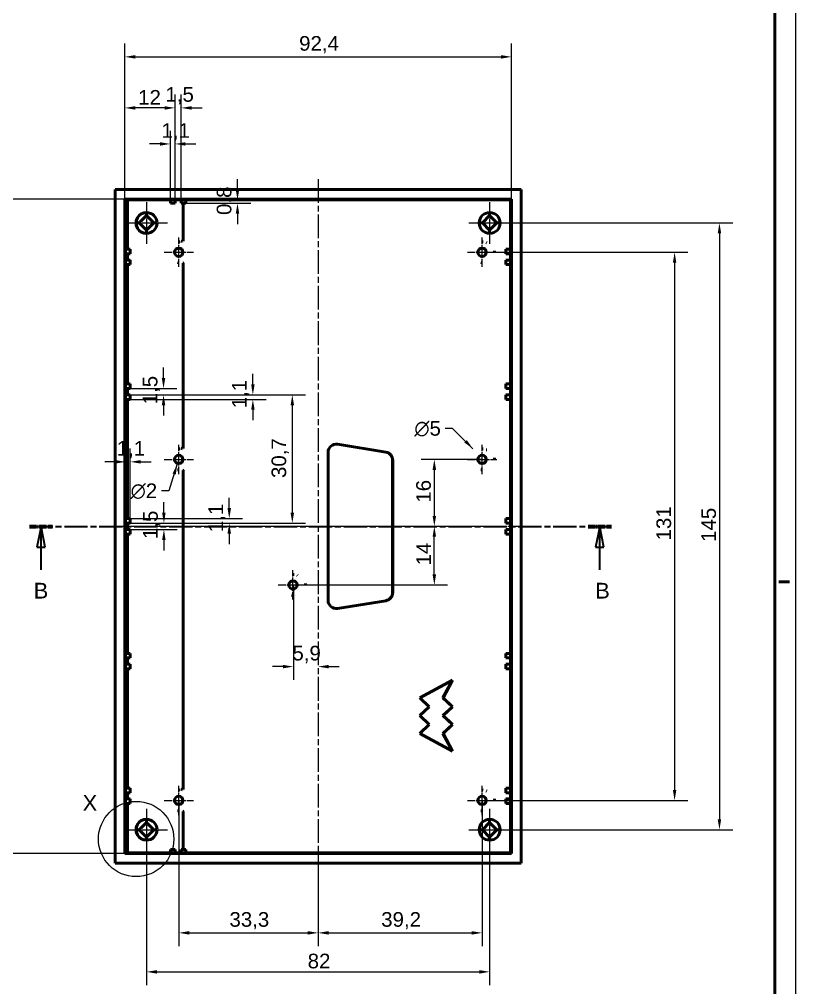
# Model space of a CAD drawing. Extents: x 0 to 841, y 0 to 594.
# Drawn here: x 655.5 to 841, y 200 to 431.4 of the extents above; entities that cross this region are included whole.
import ezdxf

# ---------------------------------------------------------------- set-up
doc = ezdxf.new("R2010")
doc.units = 0
doc.linetypes.add('CHAIN', pattern=[0.3543, 0.2362, -0.0295, 0.0591, -0.0295])
doc.linetypes.add('LONG_DASH_DOTTED', pattern=[0.3001, 0.2362, -0.0295, 0.0049, -0.0295])
doc.layers.get('0').update_dxf_attribs({"lineweight": 25})
for name, color, linetype, lineweight in [('Centro(ISO)', 179, 'CHAIN', 25), ('Geometria schizzo(ISO)', 7, 'Continuous', 50), ('Linea del centro(ISO)', 179, 'CHAIN', 25), ('Linee dettaglio cerchio(ISO)', 179, 'Continuous', 25), ('Linee di vista in sezione(ISO)', 7, 'LONG_DASH_DOTTED', 35), ('Quote(ISO)', 7, 'Continuous', 25), ('Simboli(ISO)', 7, 'Continuous', 25), ('Spigoli visibili(ISO)', 7, 'Continuous', 50)]:
    doc.layers.add(name, color=color, linetype=linetype, lineweight=lineweight)
doc.styles.add('DEFAULT-ISO~0', font='ARIAL.TTF')
doc.styles.add('Stile testo32', font='ARIAL.TTF')
doc.dimstyles.new('DEFAULT-ISO-Metodo 1b', dxfattribs={"dimtxt": 3.5, "dimasz": 2.5, "dimexe": 3.175, "dimexo": 0, "dimgap": 0.762, "dimtad": 1, "dimtoh": 1, "dimrnd": 1e-08, "dimtxsty": 'DEFAULT-ISO~0', "dimcen": 0.09, "dimdle": 10, "dimclrd": 2, "dimclre": 2, "dimclrt": 6, "dimazin": 2, "dimtfac": 0.714286, "dimtofl": 0, "dimtmove": 0, "dimatfit": 3, "dimfxl": 0, "dimtolj": 1, "dimlwd": 25, "dimlwe": 25, "dimarcsym": 0})
doc.dimstyles.new('DEFAULT-ISO-Metodo 1b$7', dxfattribs={"dimtxt": 3.5, "dimasz": 2.5, "dimexe": 3.175, "dimexo": 0, "dimgap": 0.762, "dimtad": 1, "dimtoh": 1, "dimrnd": 1e-08, "dimtxsty": 'DEFAULT-ISO~0', "dimcen": 0.09, "dimdle": 10, "dimclrd": 179, "dimclre": 2, "dimclrt": 6, "dimazin": 2, "dimtfac": 0.714286, "dimtofl": 0, "dimtmove": 0, "dimatfit": 3, "dimfxl": 0, "dimtolj": 1, "dimlwd": 25, "dimlwe": 25, "dimarcsym": 0})

# ---------------------------------------------------------------- blocks, each defined once
blk = doc.blocks.new('Bordi A1')
at = {"layer": 'Geometria schizzo(ISO)', "color": 4, "lineweight": 18}
blk.add_line((841, 594), (841, 0), dxfattribs=at)
at = {"layer": 'Geometria schizzo(ISO)'}
for p, q in [((836, 589), (836, 5)), ((839.5, 297), (837, 297))]:
    blk.add_line(p, q, dxfattribs=at)
blk = doc.blocks.new('SezioneConv2d1')
at = {"layer": 'Linee di vista in sezione(ISO)', "linetype": 'CHAIN', "ltscale": 23.556871}
blk.add_line((657.88, 310.23), (796.96, 310.23), dxfattribs=at)
at = {"layer": 'Linee di vista in sezione(ISO)', "lineweight": 70, "ltscale": 7.275951}
for p, q in [((657.88, 310.23), (663.42, 310.23)), ((791.42, 310.23), (796.96, 310.23))]:
    blk.add_line(p, q, dxfattribs=at)
at = {"layer": 'Linee di vista in sezione(ISO)', "linetype": 'Continuous'}
for p, q in [((660.65, 310.23), (659.65, 305.23)), ((660.65, 305.23), (660.65, 310.23)), ((661.65, 305.23), (660.65, 310.23)), ((794.19, 310.23), (793.19, 305.23)), ((794.19, 305.23), (794.19, 310.23)), ((795.19, 305.23), (794.19, 310.23)), ((659.65, 305.23), (661.65, 305.23)), ((660.65, 299.85), (660.65, 305.23)), ((793.19, 305.23), (795.19, 305.23)), ((794.19, 299.85), (794.19, 305.23))]:
    blk.add_line(p, q, dxfattribs=at)
at = {"layer": 'Linee di vista in sezione(ISO)', "linetype": 'Continuous', "flags": 128}
for points in [[(661.65, 305.23), (660.65, 310.23)], [(795.19, 305.23), (794.19, 310.23)]]:
    blk.add_lwpolyline(points, dxfattribs=at)
at = {"layer": 'Linee di vista in sezione(ISO)'}
for points in [[(661.65, 305.23), (660.65, 310.23), (659.65, 305.23), (661.65, 305.23)], [(795.19, 305.23), (794.19, 310.23), (793.19, 305.23), (795.19, 305.23)]]:
    blk.add_solid(points, dxfattribs=at)
at = {"layer": 'Linee di vista in sezione(ISO)', "char_height": 3.75, "attachment_point": 7, "style": 'Stile testo32'}
for insert in [(658.9, 292.98), (793.1, 292.98)]:
    blk.add_mtext('B', dxfattribs=dict(at, insert=insert))
blk = doc.blocks.new('*D74')
at = {"layer": 'Defpoints', "color": 0, "linetype": 'Continuous'}
for p in [(773.08, 422.43), (680.68, 388.43), (773.08, 388.43)]:
    blk.add_point(p, dxfattribs=at)
at = {"layer": 'Quote(ISO)', "color": 2, "linetype": 'Continuous', "lineweight": 25}
for p, q in [((680.68, 388.43), (680.68, 425.6)), ((773.08, 388.43), (773.08, 425.6)), ((683.18, 422.43), (770.58, 422.43))]:
    blk.add_line(p, q, dxfattribs=at)
at = {"layer": 'Quote(ISO)', "color": 2, "linetype": 'Continuous'}
for points in [[(683.18, 422.84), (683.18, 422.01), (680.68, 422.43)], [(770.58, 422.84), (770.58, 422.01), (773.08, 422.43)]]:
    blk.add_solid(points, dxfattribs=at)
at = {"layer": 'Quote(ISO)', "color": 6, "linetype": 'Continuous', "lineweight": 25, "insert": (722.34, 427.4), "char_height": 3.5, "attachment_point": 1, "style": 'DEFAULT-ISO~0'}
blk.add_mtext('\\A1;92,4', dxfattribs=at)
blk = doc.blocks.new('*D75')
at = {"layer": 'Defpoints', "color": 0, "linetype": 'Continuous'}
for p in [(680.68, 388.43), (644.09, 232.03), (680.68, 232.03)]:
    blk.add_point(p, dxfattribs=at)
at = {"layer": 'Quote(ISO)', "color": 2, "linetype": 'Continuous', "lineweight": 25}
for p, q in [((680.68, 388.43), (640.91, 388.43)), ((644.09, 385.93), (644.09, 234.53)), ((680.68, 232.03), (640.91, 232.03))]:
    blk.add_line(p, q, dxfattribs=at)
at = {"layer": 'Quote(ISO)', "color": 2, "linetype": 'Continuous'}
for points in [[(643.67, 385.93), (644.5, 385.93), (644.09, 388.43)], [(643.67, 234.53), (644.5, 234.53), (644.09, 232.03)]]:
    blk.add_solid(points, dxfattribs=at)
at = {"layer": 'Quote(ISO)', "color": 6, "linetype": 'Continuous', "lineweight": 25, "insert": (639.12, 304.49), "char_height": 3.5, "attachment_point": 1, "rotation": 90, "style": 'DEFAULT-ISO~0'}
blk.add_mtext('\\A1;156,4', dxfattribs=at)
blk = doc.blocks.new('*D76')
at = {"layer": 'Defpoints', "color": 0, "linetype": 'Continuous'}
for p in [(767.87, 382.73), (767.87, 237.73), (822.79, 237.73)]:
    blk.add_point(p, dxfattribs=at)
at = {"layer": 'Quote(ISO)', "color": 2, "linetype": 'Continuous', "lineweight": 25}
for p, q in [((767.87, 382.73), (825.96, 382.73)), ((822.79, 380.23), (822.79, 240.23)), ((767.87, 237.73), (825.96, 237.73))]:
    blk.add_line(p, q, dxfattribs=at)
at = {"layer": 'Quote(ISO)', "color": 2, "linetype": 'Continuous'}
for points in [[(822.37, 380.23), (823.2, 380.23), (822.79, 382.73)], [(822.37, 240.23), (823.2, 240.23), (822.79, 237.73)]]:
    blk.add_solid(points, dxfattribs=at)
at = {"layer": 'Quote(ISO)', "color": 6, "linetype": 'Continuous', "lineweight": 25, "insert": (818.45, 306.51), "char_height": 3.5, "attachment_point": 1, "rotation": 90, "style": 'DEFAULT-ISO~0'}
blk.add_mtext('\\A1;145', dxfattribs=at)
blk = doc.blocks.new('*D77')
at = {"layer": 'Defpoints', "color": 0, "linetype": 'Continuous'}
for p in [(685.87, 237.73), (767.87, 237.73), (767.87, 203.76)]:
    blk.add_point(p, dxfattribs=at)
at = {"layer": 'Quote(ISO)', "color": 2, "linetype": 'Continuous', "lineweight": 25}
for p, q in [((685.87, 237.73), (685.87, 200.59)), ((767.87, 237.73), (767.87, 200.59)), ((688.37, 203.76), (765.37, 203.76))]:
    blk.add_line(p, q, dxfattribs=at)
at = {"layer": 'Quote(ISO)', "color": 2, "linetype": 'Continuous'}
for points in [[(688.37, 204.18), (688.37, 203.34), (685.87, 203.76)], [(765.37, 204.18), (765.37, 203.34), (767.87, 203.76)]]:
    blk.add_solid(points, dxfattribs=at)
at = {"layer": 'Quote(ISO)', "color": 6, "linetype": 'Continuous', "lineweight": 25, "insert": (724.38, 208.1), "char_height": 3.5, "attachment_point": 1, "style": 'DEFAULT-ISO~0'}
blk.add_mtext('\\A1;82', dxfattribs=at)
blk = doc.blocks.new('*D78')
at = {"layer": 'Defpoints', "color": 0, "linetype": 'Continuous'}
for p in [(680.68, 410.23), (680.68, 388.43), (692.68, 388.23)]:
    blk.add_point(p, dxfattribs=at)
at = {"layer": 'Quote(ISO)', "color": 2, "linetype": 'Continuous', "lineweight": 25}
for p, q in [((680.68, 388.43), (680.68, 413.4)), ((692.68, 388.23), (692.68, 413.4)), ((690.18, 410.23), (683.18, 410.23))]:
    blk.add_line(p, q, dxfattribs=at)
at = {"layer": 'Quote(ISO)', "color": 2, "linetype": 'Continuous'}
for points in [[(683.18, 410.64), (683.18, 409.81), (680.68, 410.23)], [(690.18, 410.64), (690.18, 409.81), (692.68, 410.23)]]:
    blk.add_solid(points, dxfattribs=at)
at = {"layer": 'Quote(ISO)', "color": 6, "linetype": 'Continuous', "lineweight": 25, "insert": (683.87, 414.5), "char_height": 3.5, "attachment_point": 1, "style": 'DEFAULT-ISO~0'}
blk.add_mtext('\\A1;12', dxfattribs=at)
blk = doc.blocks.new('*D79')
at = {"layer": 'Defpoints', "color": 0, "linetype": 'Continuous'}
for p in [(692.68, 401.62), (691.57, 388.23), (692.68, 388.23)]:
    blk.add_point(p, dxfattribs=at)
at = {"layer": 'Quote(ISO)', "color": 2, "linetype": 'Continuous', "lineweight": 25}
for p, q in [((691.57, 388.23), (691.57, 404.79)), ((692.68, 388.23), (692.68, 404.79)), ((689.07, 401.62), (686.57, 401.62)), ((695.18, 401.62), (697.68, 401.62))]:
    blk.add_line(p, q, dxfattribs=at)
at = {"layer": 'Quote(ISO)', "color": 2, "linetype": 'Continuous'}
for points in [[(689.07, 402.03), (689.07, 401.2), (691.57, 401.62)], [(695.18, 402.03), (695.18, 401.2), (692.68, 401.62)]]:
    blk.add_solid(points, dxfattribs=at)
at = {"layer": 'Quote(ISO)', "color": 6, "linetype": 'Continuous', "lineweight": 25, "insert": (689.44, 406.58), "char_height": 3.5, "attachment_point": 1, "style": 'DEFAULT-ISO~0'}
blk.add_mtext('\\A1;1,1', dxfattribs=at)
blk = doc.blocks.new('*D80')
at = {"layer": 'Defpoints', "color": 0, "linetype": 'Continuous'}
for p in [(692.68, 410.23), (692.68, 388.23), (694.17, 388.23)]:
    blk.add_point(p, dxfattribs=at)
at = {"layer": 'Quote(ISO)', "color": 2, "linetype": 'Continuous', "lineweight": 25}
for p, q in [((692.68, 388.23), (692.68, 413.4)), ((694.17, 388.23), (694.17, 413.4)), ((690.18, 410.23), (687.68, 410.23)), ((696.67, 410.23), (699.17, 410.23))]:
    blk.add_line(p, q, dxfattribs=at)
at = {"layer": 'Quote(ISO)', "color": 2, "linetype": 'Continuous'}
for points in [[(690.18, 410.64), (690.18, 409.81), (692.68, 410.23)], [(696.67, 410.64), (696.67, 409.81), (694.17, 410.23)]]:
    blk.add_solid(points, dxfattribs=at)
at = {"layer": 'Quote(ISO)', "color": 6, "linetype": 'Continuous', "lineweight": 25, "insert": (690.39, 415.2), "char_height": 3.5, "attachment_point": 1, "style": 'DEFAULT-ISO~0'}
blk.add_mtext('\\A1;1,5', dxfattribs=at)
blk = doc.blocks.new('*D81')
at = {"layer": 'Defpoints', "color": 0, "linetype": 'Continuous'}
for p in [(695.28, 387.43), (707.61, 388.23), (707.61, 388.23)]:
    blk.add_point(p, dxfattribs=at)
at = {"layer": 'Quote(ISO)', "color": 2, "linetype": 'Continuous', "lineweight": 25}
for p, q in [((707.61, 390.73), (707.61, 393.23)), ((695.28, 387.43), (710.78, 387.43)), ((707.61, 384.93), (707.61, 382.43))]:
    blk.add_line(p, q, dxfattribs=at)
at = {"layer": 'Quote(ISO)', "color": 2, "linetype": 'Continuous'}
for points in [[(707.19, 390.73), (708.02, 390.73), (707.61, 388.23)], [(707.19, 384.93), (708.02, 384.93), (707.61, 387.43)]]:
    blk.add_solid(points, dxfattribs=at)
at = {"layer": 'Quote(ISO)', "color": 6, "linetype": 'Continuous', "lineweight": 25, "insert": (702.64, 384.64), "char_height": 3.5, "attachment_point": 1, "rotation": 90, "style": 'DEFAULT-ISO~0'}
blk.add_mtext('\\A1;0,8', dxfattribs=at)
blk = doc.blocks.new('*D82')
at = {"layer": 'Defpoints', "color": 0, "linetype": 'Continuous'}
for p in [(681.97, 341.68), (681.97, 310.98), (720.71, 310.98)]:
    blk.add_point(p, dxfattribs=at)
at = {"layer": 'Quote(ISO)', "color": 2, "linetype": 'Continuous', "lineweight": 25}
for p, q in [((681.97, 341.68), (723.88, 341.68)), ((720.71, 339.18), (720.71, 313.48)), ((681.97, 310.98), (723.88, 310.98))]:
    blk.add_line(p, q, dxfattribs=at)
at = {"layer": 'Quote(ISO)', "color": 2, "linetype": 'Continuous'}
for points in [[(720.29, 339.18), (721.12, 339.18), (720.71, 341.68)], [(720.29, 313.48), (721.12, 313.48), (720.71, 310.98)]]:
    blk.add_solid(points, dxfattribs=at)
at = {"layer": 'Quote(ISO)', "color": 6, "linetype": 'Continuous', "lineweight": 25, "insert": (715.74, 321.78), "char_height": 3.5, "attachment_point": 1, "rotation": 90, "style": 'DEFAULT-ISO~0'}
blk.add_mtext('\\A1;30,7', dxfattribs=at)
blk = doc.blocks.new('*D83')
at = {"layer": 'Defpoints', "color": 0, "linetype": 'Continuous'}
for p in [(681.97, 341.68), (681.97, 340.58), (711.28, 341.68)]:
    blk.add_point(p, dxfattribs=at)
at = {"layer": 'Quote(ISO)', "color": 2, "linetype": 'Continuous', "lineweight": 25}
for p, q in [((711.28, 344.18), (711.28, 346.68)), ((681.97, 341.68), (714.46, 341.68)), ((681.97, 340.58), (714.46, 340.58)), ((711.28, 338.08), (711.28, 335.58))]:
    blk.add_line(p, q, dxfattribs=at)
at = {"layer": 'Quote(ISO)', "color": 2, "linetype": 'Continuous'}
for points in [[(710.87, 344.18), (711.7, 344.18), (711.28, 341.68)], [(710.87, 338.08), (711.7, 338.08), (711.28, 340.58)]]:
    blk.add_solid(points, dxfattribs=at)
at = {"layer": 'Quote(ISO)', "color": 6, "linetype": 'Continuous', "lineweight": 25, "insert": (706.31, 338.44), "char_height": 3.5, "attachment_point": 1, "rotation": 90, "style": 'DEFAULT-ISO~0'}
blk.add_mtext('\\A1;1,1', dxfattribs=at)
blk = doc.blocks.new('*D84')
at = {"layer": 'Defpoints', "color": 0, "linetype": 'Continuous'}
for p in [(681.97, 312.08), (681.97, 310.98), (705.64, 310.98)]:
    blk.add_point(p, dxfattribs=at)
at = {"layer": 'Quote(ISO)', "color": 2, "linetype": 'Continuous', "lineweight": 25}
for p, q in [((705.64, 314.58), (705.64, 317.08)), ((681.97, 312.08), (708.81, 312.08)), ((681.97, 310.98), (708.81, 310.98)), ((705.64, 308.48), (705.64, 305.98))]:
    blk.add_line(p, q, dxfattribs=at)
at = {"layer": 'Quote(ISO)', "color": 2, "linetype": 'Continuous'}
for points in [[(705.22, 314.58), (706.06, 314.58), (705.64, 312.08)], [(705.22, 308.48), (706.06, 308.48), (705.64, 310.98)]]:
    blk.add_solid(points, dxfattribs=at)
at = {"layer": 'Quote(ISO)', "color": 6, "linetype": 'Continuous', "lineweight": 25, "insert": (700.67, 308.84), "char_height": 3.5, "attachment_point": 1, "rotation": 90, "style": 'DEFAULT-ISO~0'}
blk.add_mtext('\\A1;1,1', dxfattribs=at)
blk = doc.blocks.new('*D85')
at = {"layer": 'Defpoints', "color": 0, "linetype": 'Continuous'}
for p in [(681.97, 343.18), (681.97, 341.68), (689.93, 341.68)]:
    blk.add_point(p, dxfattribs=at)
at = {"layer": 'Quote(ISO)', "color": 2, "linetype": 'Continuous', "lineweight": 25}
for p, q in [((689.93, 345.68), (689.93, 348.18)), ((681.97, 343.18), (693.11, 343.18)), ((681.97, 341.68), (693.11, 341.68)), ((689.93, 339.18), (689.93, 336.68))]:
    blk.add_line(p, q, dxfattribs=at)
at = {"layer": 'Quote(ISO)', "color": 2, "linetype": 'Continuous'}
for points in [[(689.52, 345.68), (690.35, 345.68), (689.93, 343.18)], [(689.52, 339.18), (690.35, 339.18), (689.93, 341.68)]]:
    blk.add_solid(points, dxfattribs=at)
at = {"layer": 'Quote(ISO)', "color": 6, "linetype": 'Continuous', "lineweight": 25, "insert": (684.97, 339.39), "char_height": 3.5, "attachment_point": 1, "rotation": 90, "style": 'DEFAULT-ISO~0'}
blk.add_mtext('\\A1;1,5', dxfattribs=at)
blk = doc.blocks.new('*D86')
at = {"layer": 'Defpoints', "color": 0, "linetype": 'Continuous'}
for p in [(681.97, 310.98), (690.02, 310.98), (681.97, 309.48)]:
    blk.add_point(p, dxfattribs=at)
at = {"layer": 'Quote(ISO)', "color": 2, "linetype": 'Continuous', "lineweight": 25}
for p, q in [((690.02, 313.48), (690.02, 315.98)), ((681.97, 310.98), (693.19, 310.98)), ((681.97, 309.48), (693.19, 309.48)), ((690.02, 306.98), (690.02, 304.48))]:
    blk.add_line(p, q, dxfattribs=at)
at = {"layer": 'Quote(ISO)', "color": 2, "linetype": 'Continuous'}
for points in [[(689.6, 313.48), (690.43, 313.48), (690.02, 310.98)], [(689.6, 306.98), (690.43, 306.98), (690.02, 309.48)]]:
    blk.add_solid(points, dxfattribs=at)
at = {"layer": 'Quote(ISO)', "color": 6, "linetype": 'Continuous', "lineweight": 25, "insert": (685.05, 307.19), "char_height": 3.5, "attachment_point": 1, "rotation": 90, "style": 'DEFAULT-ISO~0'}
blk.add_mtext('\\A1;1,5', dxfattribs=at)
blk = doc.blocks.new('Dettaglio2d0')
at = {"layer": 'Linee dettaglio cerchio(ISO)'}
blk.add_circle((683.38, 235.51), 9, dxfattribs=at)
at = {"layer": 'Linee dettaglio cerchio(ISO)', "insert": (670.59, 242.26), "char_height": 3.75, "attachment_point": 7, "style": 'Stile testo32'}
blk.add_mtext('X', dxfattribs=at)
blk = doc.blocks.new('*D90')
at = {"layer": 'Defpoints', "color": 0, "linetype": 'Continuous'}
for p in [(680.88, 325.65), (681.97, 325.65), (681.97, 312.08)]:
    blk.add_point(p, dxfattribs=at)
at = {"layer": 'Quote(ISO)', "color": 2, "linetype": 'Continuous', "lineweight": 25}
for p, q in [((681.97, 312.08), (681.97, 328.82)), ((678.38, 325.65), (675.88, 325.65)), ((684.47, 325.65), (686.97, 325.65))]:
    blk.add_line(p, q, dxfattribs=at)
at = {"layer": 'Quote(ISO)', "color": 2, "linetype": 'Continuous'}
for points in [[(678.38, 326.06), (678.38, 325.23), (680.88, 325.65)], [(684.47, 326.06), (684.47, 325.23), (681.97, 325.65)]]:
    blk.add_solid(points, dxfattribs=at)
at = {"layer": 'Quote(ISO)', "color": 6, "linetype": 'Continuous', "lineweight": 25, "insert": (678.74, 330.62), "char_height": 3.5, "attachment_point": 1, "style": 'DEFAULT-ISO~0'}
blk.add_mtext('\\A1;1,1', dxfattribs=at)
blk = doc.blocks.new('*D91')
at = {"layer": 'Defpoints', "color": 0, "linetype": 'Continuous'}
for p in [(766.07, 375.73), (766.07, 244.73), (812.07, 244.73)]:
    blk.add_point(p, dxfattribs=at)
at = {"layer": 'Quote(ISO)', "color": 2, "linetype": 'Continuous', "lineweight": 25}
for p, q in [((766.07, 375.73), (815.25, 375.73)), ((812.07, 373.23), (812.07, 247.23)), ((766.07, 244.73), (815.25, 244.73))]:
    blk.add_line(p, q, dxfattribs=at)
at = {"layer": 'Quote(ISO)', "color": 2, "linetype": 'Continuous'}
for points in [[(811.66, 373.23), (812.49, 373.23), (812.07, 375.73)], [(811.66, 247.23), (812.49, 247.23), (812.07, 244.73)]]:
    blk.add_solid(points, dxfattribs=at)
at = {"layer": 'Quote(ISO)', "color": 6, "linetype": 'Continuous', "lineweight": 25, "insert": (807.73, 306.86), "char_height": 3.5, "attachment_point": 1, "rotation": 90, "style": 'DEFAULT-ISO~0'}
blk.add_mtext('\\A1;131', dxfattribs=at)
blk = doc.blocks.new('*D92')
at = {"layer": 'Defpoints', "color": 0, "linetype": 'Continuous'}
for p in [(766.07, 326.23), (754.65, 310.23), (754.65, 310.23)]:
    blk.add_point(p, dxfattribs=at)
at = {"layer": 'Quote(ISO)', "color": 2, "linetype": 'Continuous', "lineweight": 25}
for p, q in [((766.07, 326.23), (751.48, 326.23)), ((754.65, 323.73), (754.65, 312.73))]:
    blk.add_line(p, q, dxfattribs=at)
at = {"layer": 'Quote(ISO)', "color": 2, "linetype": 'Continuous'}
for points in [[(754.23, 323.73), (755.07, 323.73), (754.65, 326.23)], [(754.23, 312.73), (755.07, 312.73), (754.65, 310.23)]]:
    blk.add_solid(points, dxfattribs=at)
at = {"layer": 'Quote(ISO)', "color": 6, "linetype": 'Continuous', "lineweight": 25, "insert": (750.31, 315.89), "char_height": 3.5, "attachment_point": 1, "rotation": 90, "style": 'DEFAULT-ISO~0'}
blk.add_mtext('\\A1;16', dxfattribs=at)
blk = doc.blocks.new('*D93')
at = {"layer": 'Defpoints', "color": 0, "linetype": 'Continuous'}
for p in [(754.65, 310.23), (754.65, 310.23), (720.87, 296.23)]:
    blk.add_point(p, dxfattribs=at)
at = {"layer": 'Quote(ISO)', "color": 2, "linetype": 'Continuous', "lineweight": 25}
for p, q in [((754.65, 298.73), (754.65, 307.73)), ((720.87, 296.23), (757.83, 296.23))]:
    blk.add_line(p, q, dxfattribs=at)
at = {"layer": 'Quote(ISO)', "color": 2, "linetype": 'Continuous'}
for points in [[(754.23, 307.73), (755.07, 307.73), (754.65, 310.23)], [(754.23, 298.73), (755.07, 298.73), (754.65, 296.23)]]:
    blk.add_solid(points, dxfattribs=at)
at = {"layer": 'Quote(ISO)', "color": 6, "linetype": 'Continuous', "lineweight": 25, "insert": (750.37, 300.89), "char_height": 3.5, "attachment_point": 1, "rotation": 90, "style": 'DEFAULT-ISO~0'}
blk.add_mtext('\\A1;14', dxfattribs=at)
blk = doc.blocks.new('*D111')
at = {"layer": 'Defpoints', "color": 0, "linetype": 'Continuous'}
for p in [(720.96, 296.23), (726.88, 276.71), (726.88, 227.23)]:
    blk.add_point(p, dxfattribs=at)
at = {"layer": 'Quote(ISO)', "color": 2, "linetype": 'Continuous', "lineweight": 25}
for p, q in [((720.96, 296.23), (720.96, 273.53)), ((718.46, 276.71), (715.96, 276.71)), ((729.38, 276.71), (731.88, 276.71))]:
    blk.add_line(p, q, dxfattribs=at)
at = {"layer": 'Quote(ISO)', "color": 2, "linetype": 'Continuous'}
for points in [[(718.46, 277.12), (718.46, 276.29), (720.96, 276.71)], [(729.38, 277.12), (729.38, 276.29), (726.88, 276.71)]]:
    blk.add_solid(points, dxfattribs=at)
at = {"layer": 'Quote(ISO)', "color": 6, "linetype": 'Continuous', "lineweight": 25, "insert": (720.73, 281.68), "char_height": 3.5, "attachment_point": 1, "style": 'DEFAULT-ISO~0'}
blk.add_mtext('\\A1;5,9', dxfattribs=at)
blk = doc.blocks.new('*D112')
at = {"layer": 'Defpoints', "color": 0, "linetype": 'Continuous'}
for p in [(693.58, 244.73), (726.88, 227.23), (726.88, 213.08)]:
    blk.add_point(p, dxfattribs=at)
at = {"layer": 'Quote(ISO)', "color": 2, "linetype": 'Continuous', "lineweight": 25}
for p, q in [((693.58, 244.73), (693.58, 209.9)), ((726.88, 227.23), (726.88, 209.9)), ((696.08, 213.08), (724.38, 213.08))]:
    blk.add_line(p, q, dxfattribs=at)
at = {"layer": 'Quote(ISO)', "color": 2, "linetype": 'Continuous'}
for points in [[(696.08, 213.49), (696.08, 212.66), (693.58, 213.08)], [(724.38, 213.49), (724.38, 212.66), (726.88, 213.08)]]:
    blk.add_solid(points, dxfattribs=at)
at = {"layer": 'Quote(ISO)', "color": 6, "linetype": 'Continuous', "lineweight": 25, "insert": (705.68, 218.04), "char_height": 3.5, "attachment_point": 1, "style": 'DEFAULT-ISO~0'}
blk.add_mtext('\\A1;33,3', dxfattribs=at)
blk = doc.blocks.new('*D113')
at = {"layer": 'Defpoints', "color": 0, "linetype": 'Continuous'}
for p in [(766.07, 244.73), (726.88, 227.23), (766.07, 213.08)]:
    blk.add_point(p, dxfattribs=at)
at = {"layer": 'Quote(ISO)', "color": 2, "linetype": 'Continuous', "lineweight": 25}
for p, q in [((766.07, 244.73), (766.07, 209.9)), ((726.88, 227.23), (726.88, 209.9)), ((729.38, 213.08), (763.57, 213.08))]:
    blk.add_line(p, q, dxfattribs=at)
at = {"layer": 'Quote(ISO)', "color": 2, "linetype": 'Continuous'}
for points in [[(729.38, 213.49), (729.38, 212.66), (726.88, 213.08)], [(763.57, 213.49), (763.57, 212.66), (766.07, 213.08)]]:
    blk.add_solid(points, dxfattribs=at)
at = {"layer": 'Quote(ISO)', "color": 6, "linetype": 'Continuous', "lineweight": 25, "insert": (741.95, 218.04), "char_height": 3.5, "attachment_point": 1, "style": 'DEFAULT-ISO~0'}
blk.add_mtext('\\A1;39,2', dxfattribs=at)

msp = doc.modelspace()

# ---------------------------------------------------------------- linework, layer by layer
at = {"layer": 'Centro(ISO)', "linetype": 'CHAIN', "ltscale": 11.111974}
for p, q in [((685.875, 387.728), (685.875, 377.728)), ((767.875, 387.728), (767.875, 377.728)), ((680.875, 382.728), (690.875, 382.728)), ((762.875, 382.728), (772.875, 382.728)), ((685.875, 242.728), (685.875, 232.728)), ((767.875, 242.728), (767.875, 232.728)), ((680.875, 237.728), (690.875, 237.728)), ((762.875, 237.728), (772.875, 237.728))]:
    msp.add_line(p, q, dxfattribs=at)
at = {"layer": 'Centro(ISO)', "linetype": 'CHAIN', "ltscale": 7.778352}
for p, q in [((693.582, 372.228), (693.582, 379.228)), ((766.073, 372.228), (766.073, 379.228)), ((693.582, 322.728), (693.582, 329.728)), ((766.073, 322.728), (766.073, 329.728)), ((720.872, 292.728), (720.872, 299.728)), ((693.582, 241.228), (693.582, 248.228)), ((766.073, 241.228), (766.073, 248.228))]:
    msp.add_line(p, q, dxfattribs=at)
at = {"layer": 'Centro(ISO)', "linetype": 'CHAIN', "ltscale": 7.832874}
for p, q in [((690.057, 375.728), (697.107, 375.728)), ((762.549, 375.728), (769.598, 375.728)), ((690.057, 326.228), (697.107, 326.228)), ((762.549, 326.228), (769.598, 326.228)), ((717.348, 296.228), (724.397, 296.228)), ((690.057, 244.728), (697.107, 244.728)), ((762.549, 244.728), (769.598, 244.728))]:
    msp.add_line(p, q, dxfattribs=at)
at = {"layer": 'Linea del centro(ISO)', "linetype": 'CHAIN', "ltscale": 23.990969}
for p, q in [((726.875, 393.228), (726.875, 227.228)), ((777.875, 310.228), (675.875, 310.228))]:
    msp.add_line(p, q, dxfattribs=at)
at = {"layer": 'Spigoli visibili(ISO)'}
for p, q in [((775.375, 390.728), (678.375, 390.728)), ((678.375, 390.728), (678.375, 229.728)), ((775.375, 390.728), (775.375, 229.728)), ((680.675, 232.028), (680.675, 388.428)), ((680.675, 388.428), (773.075, 388.428)), ((680.737, 232.028), (680.737, 388.428)), ((680.875, 388.228), (692.125, 388.228)), ((680.875, 388.228), (680.875, 375.928)), ((681.348, 388.228), (681.348, 376.478)), ((691.572, 387.428), (691.572, 388.228)), ((691.575, 387.428), (691.572, 387.428)), ((692.675, 387.428), (691.575, 387.428)), ((692.125, 388.228), (694.725, 388.228)), ((692.675, 388.228), (692.675, 387.428)), ((694.172, 387.428), (694.172, 388.228)), ((694.175, 387.428), (694.172, 387.428)), ((695.275, 387.428), (694.175, 387.428)), ((694.612, 378.364), (694.612, 387.428)), ((694.725, 388.228), (772.875, 388.228)), ((695.275, 388.228), (695.275, 387.428)), ((772.873, 376.478), (772.873, 388.228)), ((772.875, 388.228), (772.875, 375.928)), ((773.075, 388.428), (773.075, 232.028)), ((773.075, 388.428), (773.075, 232.028)), ((684.125, 382.728), (685.875, 384.478)), ((685.875, 385.228), (685.872, 385.228)), ((687.622, 382.728), (685.874, 384.477)), ((766.125, 382.728), (767.875, 384.478)), ((767.875, 385.228), (767.873, 385.228)), ((769.623, 382.728), (767.874, 384.477)), ((683.418, 382.728), (684.125, 382.728)), ((685.875, 380.978), (684.125, 382.728)), ((685.874, 380.98), (687.622, 382.728)), ((687.625, 382.728), (687.622, 382.728)), ((687.625, 382.728), (688.332, 382.728)), ((765.418, 382.728), (766.125, 382.728)), ((767.875, 380.978), (766.125, 382.728)), ((767.874, 380.979), (769.623, 382.728)), ((769.625, 382.728), (769.623, 382.728)), ((769.625, 382.728), (770.332, 382.728)), ((685.875, 380.228), (685.872, 380.228)), ((767.875, 380.228), (767.873, 380.228)), ((693.582, 378.228), (693.582, 378.228)), ((766.073, 378.228), (766.073, 378.228)), ((680.875, 375.928), (680.875, 373.328)), ((681.975, 376.478), (680.882, 376.478)), ((680.882, 375.378), (681.975, 375.378)), ((681.348, 375.378), (681.348, 373.878)), ((771.773, 375.378), (771.773, 376.478)), ((771.775, 376.478), (771.773, 376.478)), ((771.775, 375.378), (771.773, 375.378)), ((772.875, 376.478), (771.775, 376.478)), ((771.775, 375.378), (772.875, 375.378)), ((772.873, 373.878), (772.873, 375.378)), ((772.875, 375.928), (772.875, 373.328)), ((680.875, 373.328), (680.875, 343.728)), ((681.975, 373.878), (680.882, 373.878)), ((680.882, 372.778), (681.975, 372.778)), ((681.348, 372.778), (681.348, 344.278)), ((693.582, 373.228), (693.582, 373.228)), ((694.612, 328.864), (694.612, 373.093)), ((766.073, 373.228), (766.073, 373.228)), ((771.773, 372.778), (771.773, 373.878)), ((771.775, 373.878), (771.773, 373.878)), ((771.775, 372.778), (771.773, 372.778)), ((772.875, 373.878), (771.775, 373.878)), ((771.775, 372.778), (772.875, 372.778)), ((772.873, 344.278), (772.873, 372.778)), ((772.875, 373.328), (772.875, 343.728)), ((680.875, 343.728), (680.875, 341.128)), ((681.975, 344.278), (680.882, 344.278)), ((680.882, 343.178), (681.975, 343.178)), ((681.348, 343.178), (681.348, 341.678)), ((771.773, 343.178), (771.773, 344.278)), ((771.775, 344.278), (771.773, 344.278)), ((771.775, 343.178), (771.773, 343.178)), ((772.875, 344.278), (771.775, 344.278)), ((771.775, 343.178), (772.875, 343.178)), ((772.873, 341.678), (772.873, 343.178)), ((772.875, 343.728), (772.875, 341.128)), ((680.875, 341.128), (680.875, 311.528)), ((681.975, 341.678), (680.882, 341.678)), ((680.882, 340.578), (681.975, 340.578)), ((681.348, 340.578), (681.348, 312.078)), ((771.773, 340.578), (771.773, 341.678)), ((771.775, 341.678), (771.773, 341.678)), ((771.775, 340.578), (771.773, 340.578)), ((772.875, 341.678), (771.775, 341.678)), ((771.775, 340.578), (772.875, 340.578)), ((772.873, 312.078), (772.873, 340.578)), ((772.875, 341.128), (772.875, 311.528)), ((693.582, 328.728), (693.582, 328.728)), ((731.242, 329.887), (731.199, 329.887)), ((731.504, 329.862), (743.021, 327.995)), ((731.547, 329.862), (743.065, 327.995)), ((766.073, 328.728), (766.073, 328.728)), ((729.247, 292.57), (729.247, 327.887)), ((744.669, 326.02), (744.669, 294.437)), ((744.712, 326.02), (744.712, 294.437)), ((693.582, 323.728), (693.582, 323.728)), ((694.612, 247.364), (694.612, 323.593)), ((766.073, 323.728), (766.073, 323.728)), ((680.875, 311.528), (680.875, 308.928)), ((681.975, 312.078), (680.882, 312.078)), ((680.882, 310.978), (681.975, 310.978)), ((681.348, 310.978), (681.348, 309.478)), ((771.773, 310.978), (771.773, 312.078)), ((771.775, 312.078), (771.773, 312.078)), ((771.775, 310.978), (771.773, 310.978)), ((772.875, 312.078), (771.775, 312.078)), ((771.775, 310.978), (772.875, 310.978)), ((772.873, 309.478), (772.873, 310.978)), ((772.875, 311.528), (772.875, 308.928)), ((680.875, 308.928), (680.875, 279.328)), ((681.975, 309.478), (680.882, 309.478)), ((680.882, 308.378), (681.975, 308.378)), ((681.348, 308.378), (681.348, 279.878)), ((771.773, 308.378), (771.773, 309.478)), ((771.775, 309.478), (771.773, 309.478)), ((771.775, 308.378), (771.773, 308.378)), ((772.875, 309.478), (771.775, 309.478)), ((771.775, 308.378), (772.875, 308.378)), ((772.873, 279.878), (772.873, 308.378)), ((772.875, 308.928), (772.875, 279.328)), ((720.872, 298.728), (720.872, 298.728)), ((720.872, 293.728), (720.872, 293.728)), ((743.021, 292.461), (731.504, 290.594)), ((743.065, 292.461), (731.547, 290.594)), ((731.242, 290.57), (731.199, 290.57)), ((680.875, 279.328), (680.875, 276.728)), ((681.975, 279.878), (680.882, 279.878)), ((680.882, 278.778), (681.975, 278.778)), ((681.348, 278.778), (681.348, 277.278)), ((771.773, 278.778), (771.773, 279.878)), ((771.775, 279.878), (771.773, 279.878)), ((771.775, 278.778), (771.773, 278.778)), ((772.875, 279.878), (771.775, 279.878)), ((771.775, 278.778), (772.875, 278.778)), ((772.873, 277.278), (772.873, 278.778)), ((772.875, 279.328), (772.875, 276.728)), ((680.875, 276.728), (680.875, 247.128)), ((681.975, 277.278), (680.882, 277.278)), ((680.882, 276.178), (681.975, 276.178)), ((681.348, 276.178), (681.348, 247.678)), ((771.773, 276.178), (771.773, 277.278)), ((771.775, 277.278), (771.773, 277.278)), ((771.775, 276.178), (771.773, 276.178)), ((772.875, 277.278), (771.775, 277.278)), ((771.775, 276.178), (772.875, 276.178)), ((772.873, 247.678), (772.873, 276.178)), ((772.875, 276.728), (772.875, 247.128)), ((751.155, 269.236), (758.963, 273.486)), ((758.963, 273.486), (756.7, 269.236)), ((759.007, 273.486), (756.743, 269.236)), ((759.007, 273.486), (758.963, 273.486)), ((753.418, 267.111), (751.155, 269.236)), ((756.743, 269.236), (756.7, 269.236)), ((756.7, 269.236), (758.963, 267.111)), ((756.743, 269.236), (759.007, 267.111)), ((751.155, 264.986), (753.418, 267.111)), ((758.963, 267.111), (756.7, 264.986)), ((759.007, 267.111), (756.743, 264.986)), ((759.007, 267.111), (758.963, 267.111)), ((753.418, 262.861), (751.155, 264.986)), ((756.743, 264.986), (756.7, 264.986)), ((756.7, 264.986), (758.963, 262.861)), ((756.743, 264.986), (759.007, 262.861)), ((751.155, 260.736), (753.418, 262.861)), ((758.963, 262.861), (756.7, 260.736)), ((759.007, 262.861), (756.743, 260.736)), ((759.007, 262.861), (758.963, 262.861)), ((758.963, 256.486), (751.155, 260.736)), ((756.743, 260.736), (756.7, 260.736)), ((756.7, 260.736), (758.963, 256.486)), ((756.743, 260.736), (759.007, 256.486)), ((759.007, 256.486), (758.963, 256.486)), ((681.975, 247.678), (680.882, 247.678)), ((771.773, 246.578), (771.773, 247.678)), ((771.775, 247.678), (771.773, 247.678)), ((772.875, 247.678), (771.775, 247.678)), ((680.875, 247.128), (680.875, 244.528)), ((680.882, 246.578), (681.975, 246.578)), ((681.348, 246.578), (681.348, 245.078)), ((693.582, 247.228), (693.582, 247.228)), ((766.073, 247.228), (766.073, 247.228)), ((771.775, 246.578), (771.773, 246.578)), ((771.775, 246.578), (772.875, 246.578)), ((772.873, 245.078), (772.873, 246.578)), ((772.875, 247.128), (772.875, 244.528)), ((680.875, 244.528), (680.875, 232.228)), ((681.975, 245.078), (680.882, 245.078)), ((680.882, 243.978), (681.975, 243.978)), ((681.348, 243.978), (681.348, 232.228)), ((771.773, 243.978), (771.773, 245.078)), ((771.775, 245.078), (771.773, 245.078)), ((771.775, 243.978), (771.773, 243.978)), ((772.875, 245.078), (771.775, 245.078)), ((771.775, 243.978), (772.875, 243.978)), ((772.873, 232.228), (772.873, 243.978)), ((772.875, 244.528), (772.875, 232.228)), ((693.582, 242.228), (693.582, 242.228)), ((694.612, 233.028), (694.612, 242.093)), ((766.073, 242.228), (766.073, 242.228)), ((684.125, 237.728), (685.875, 239.478)), ((685.875, 240.228), (685.872, 240.228)), ((687.622, 237.728), (685.874, 239.477)), ((766.125, 237.728), (767.875, 239.478)), ((767.875, 240.228), (767.873, 240.228)), ((769.623, 237.728), (767.874, 239.477)), ((684.125, 237.728), (683.418, 237.728)), ((685.875, 235.978), (684.125, 237.728)), ((685.874, 235.98), (687.622, 237.728)), ((687.625, 237.728), (687.622, 237.728)), ((687.625, 237.728), (688.332, 237.728)), ((765.418, 237.728), (766.125, 237.728)), ((767.875, 235.978), (766.125, 237.728)), ((767.874, 235.979), (769.623, 237.728)), ((769.625, 237.728), (769.623, 237.728)), ((769.625, 237.728), (770.332, 237.728)), ((685.875, 235.228), (685.872, 235.228)), ((767.875, 235.228), (767.873, 235.228)), ((773.075, 232.028), (680.675, 232.028)), ((692.125, 232.228), (680.875, 232.228)), ((691.572, 232.228), (691.572, 233.028)), ((691.575, 233.028), (691.572, 233.028)), ((691.575, 233.028), (692.675, 233.028)), ((694.725, 232.228), (692.125, 232.228)), ((692.675, 232.228), (692.675, 233.028)), ((694.172, 232.228), (694.172, 233.028)), ((694.175, 233.028), (694.172, 233.028)), ((694.175, 233.028), (695.275, 233.028)), ((772.875, 232.228), (694.725, 232.228)), ((695.275, 232.228), (695.275, 233.028)), ((678.375, 229.728), (775.375, 229.728))]:
    msp.add_line(p, q, dxfattribs=at)
at = {"layer": 'Spigoli visibili(ISO)', "flags": 128}
for points in [[(693.582, 378.228), (693.825, 378.216)], [(694.472, 378.283), (694.1, 378.42)], [(694.472, 378.283), (694.478, 378.287)], [(694.598, 378.012), (694.593, 378.024)], [(766.073, 378.228), (766.101, 378.228)], [(766.073, 378.228), (766.316, 378.216)], [(767.061, 378.025), (767.17, 377.975)], [(768.573, 375.728), (768.572, 375.645)], [(769.061, 375.728), (769.037, 376.098)], [(693.582, 373.228), (693.295, 373.245)], [(694.472, 373.173), (694.477, 373.184)], [(694.612, 373.093), (694.606, 373.096)], [(694.612, 373.093), (694.874, 373.202)], [(766.073, 373.228), (765.75, 373.249)], [(766.677, 373.302), (766.652, 373.296)], [(693.582, 328.728), (693.825, 328.716)], [(694.472, 328.783), (694.1, 328.92)], [(694.472, 328.783), (694.478, 328.787)], [(766.073, 328.728), (766.101, 328.728)], [(766.073, 328.728), (766.316, 328.716)], [(694.598, 328.512), (694.593, 328.524)], [(767.061, 328.525), (767.17, 328.475)], [(769.061, 326.228), (769.037, 326.598)], [(768.573, 326.228), (768.572, 326.145)], [(693.582, 323.728), (693.295, 323.745)], [(694.472, 323.673), (694.477, 323.684)], [(694.612, 323.593), (694.606, 323.596)], [(694.612, 323.593), (694.874, 323.702)], [(766.073, 323.728), (765.75, 323.749)], [(766.677, 323.802), (766.652, 323.796)], [(720.872, 298.728), (720.901, 298.728)], [(720.872, 298.728), (721.115, 298.716)], [(721.86, 298.525), (721.969, 298.475)], [(723.372, 296.228), (723.371, 296.145)], [(723.86, 296.228), (723.836, 296.598)], [(720.872, 293.728), (720.55, 293.749)], [(721.476, 293.802), (721.452, 293.796)], [(693.582, 247.228), (693.825, 247.216)], [(694.472, 247.283), (694.1, 247.42)], [(694.472, 247.283), (694.478, 247.287)], [(694.598, 247.012), (694.593, 247.024)], [(766.073, 247.228), (766.101, 247.228)], [(766.073, 247.228), (766.316, 247.216)], [(767.061, 247.025), (767.17, 246.975)], [(768.573, 244.728), (768.572, 244.645)], [(769.061, 244.728), (769.037, 245.098)], [(693.582, 242.228), (693.295, 242.245)], [(694.472, 242.173), (694.477, 242.184)], [(694.612, 242.093), (694.606, 242.096)], [(694.612, 242.093), (694.874, 242.202)], [(766.073, 242.228), (765.75, 242.249)], [(766.677, 242.302), (766.652, 242.296)]]:
    msp.add_lwpolyline(points, dxfattribs=at)
at = {"layer": 'Spigoli visibili(ISO)'}
for centre, radius in [((685.875, 382.728), 2.5), ((767.875, 382.728), 2.5), ((693.582, 375.728), 1), ((766.073, 375.728), 1), ((693.582, 326.228), 1), ((766.073, 326.228), 1), ((720.872, 296.228), 1), ((693.582, 244.728), 1), ((766.073, 244.728), 1), ((685.875, 237.728), 2.5), ((767.875, 237.728), 2.5)]:
    msp.add_circle(centre, radius, dxfattribs=at)
for centre, radius, start, end in [((767.873, 382.728), 2.5, 90, 270), ((693.582, 375.728), 1, 270.00747, 89.99253), ((766.073, 375.728), 1, 270.00961, 89.99039), ((693.582, 326.228), 1, 270.00747, 89.99253), ((766.073, 326.228), 1, 270.00961, 89.99039), ((720.872, 296.228), 1, 270.00961, 89.99039), ((693.582, 244.728), 1, 270.00747, 89.99253), ((766.073, 244.728), 1, 270.00961, 89.99039), ((767.873, 237.728), 2.5, 90, 270)]:
    msp.add_arc(centre, radius, start, end, dxfattribs=at)
for centre, major_axis, ratio, start_param, end_param in [((685.872, 382.728), (0, 2.5), 0.9999422, 0, 3.1415927), ((685.875, 385.185), (0, 0.707), 0.0000463, 3.1416337, 4.7123864), ((767.875, 385.185), (0, 0.707), 0.0000463, 3.1416413, 4.7123902), ((685.875, 380.271), (0, -0.707), 0.0000463, 1.5707867, 3.1415271), ((767.875, 380.271), (0, -0.707), 0.0000463, 1.5707931, 3.1415861), ((680.882, 375.928), (0, -0.55), 0.012327, 3.1415927, 4.712389), ((680.882, 375.928), (0, -0.55), 0.012327, 4.712389, 6.2831853), ((681.975, 375.928), (0, -0.55), 0.0000655, 0.0000089, 3.1416016), ((771.775, 375.928), (0, 0.55), 0.0000655, 3.1415889, 6.2831816), ((772.875, 375.928), (0, 0.55), 0.0000655, 4.712389, 6.2831928), ((772.875, 375.928), (0, -0.55), 0.0000655, 0.0000057, 1.5707992), ((680.882, 373.328), (0, -0.55), 0.012327, 3.1415927, 4.712389), ((680.882, 373.328), (0, -0.55), 0.012327, 4.712389, 6.2831853), ((681.975, 373.328), (0, -0.55), 0.0000655, 0.0000089, 3.1416016), ((771.775, 373.328), (0, 0.55), 0.0000655, 3.1415889, 6.2831816), ((772.875, 373.328), (0, 0.55), 0.0000655, 4.712389, 6.2831928), ((772.875, 373.328), (0, -0.55), 0.0000655, 0.0000057, 1.5707992), ((680.882, 343.728), (0, -0.55), 0.012327, 3.1415927, 4.712389), ((680.882, 343.728), (0, -0.55), 0.012327, 4.712389, 6.2831853), ((681.975, 343.728), (0, -0.55), 0.0000655, 0.0000016, 3.1415942), ((771.775, 343.728), (0, 0.55), 0.0000655, 3.1415889, 6.2831816), ((772.875, 343.728), (0, 0.55), 0.0000655, 4.712389, 6.2831853), ((772.875, 343.728), (0, -0.55), 0.0000655, 6.2831832, 7.8539806), ((680.882, 341.128), (0, -0.55), 0.012327, 3.1415927, 4.712389), ((680.882, 341.128), (0, -0.55), 0.012327, 4.712389, 6.2831853), ((681.975, 341.128), (0, -0.55), 0.0000655, 0.0000089, 3.1416016), ((771.775, 341.128), (0, 0.55), 0.0000655, 3.1415889, 6.2831816), ((772.875, 341.128), (0, 0.55), 0.0000655, 4.712389, 6.2831853), ((772.875, 341.128), (0, -0.55), 0.0000655, 6.2831832, 7.8539806), ((731.199, 327.887), (0, 2), 0.9760688, 6.1262584, 7.8539816), ((731.242, 327.887), (0, 2), 0.9760688, 6.1262584, 6.2831853), ((742.716, 326.02), (0, 2), 0.9760688, 4.712389, 6.1262584), ((742.76, 326.02), (0, 2), 0.9760688, 4.712389, 6.1262584), ((680.882, 311.528), (0, -0.55), 0.012327, 3.1415926, 4.712389), ((680.882, 311.528), (0, -0.55), 0.012327, 4.712389, 6.2831853), ((681.975, 311.528), (0, -0.55), 0.0000655, 0.0000089, 3.1416016), ((771.775, 311.528), (0, 0.55), 0.0000655, 3.1415926, 6.2831853), ((772.875, 311.528), (0, 0.55), 0.0000655, 4.712389, 6.2831801), ((772.875, 311.528), (0, -0.55), 0.0000655, 0, 1.5707963), ((680.882, 308.928), (0, -0.55), 0.012327, 3.1415927, 4.712389), ((680.882, 308.928), (0, -0.55), 0.012327, 4.712389, 6.2831853), ((681.975, 308.928), (0, -0.55), 0.0000655, 0.0000089, 3.1416016), ((771.775, 308.928), (0, 0.55), 0.0000655, 3.1415852, 6.2831779), ((772.875, 308.928), (0, 0.55), 0.0000655, 4.712389, 6.2831874), ((772.875, 308.928), (0, -0.55), 0.0000655, 0.000004, 1.5707983), ((742.716, 294.437), (0, -2), 0.9760688, 0.1569269, 1.5707963), ((742.76, 294.437), (0, -2), 0.9760688, 0.1569269, 1.5707963), ((731.199, 292.57), (0, -2), 0.9760688, 4.712389, 6.4401122), ((731.242, 292.57), (0, -2), 0.9760688, 0, 0.1569269), ((680.882, 279.328), (0, -0.55), 0.012327, 3.1415927, 4.712389), ((680.882, 279.328), (0, -0.55), 0.012327, 4.712389, 6.2831853), ((681.975, 279.328), (0, -0.55), 0.0000655, 0.0000016, 3.1415942), ((771.775, 279.328), (0, 0.55), 0.0000655, 3.1415889, 6.2831816), ((772.875, 279.328), (0, 0.55), 0.0000655, 4.712389, 6.2831853), ((772.875, 279.328), (0, -0.55), 0.0000655, 6.2831832, 7.8539806), ((680.882, 276.728), (0, -0.55), 0.012327, 3.1415927, 4.712389), ((680.882, 276.728), (0, -0.55), 0.012327, 4.712389, 6.2831853), ((681.975, 276.728), (0, -0.55), 0.0000655, 0.0000089, 3.1416016), ((771.775, 276.728), (0, 0.55), 0.0000655, 3.1415889, 6.2831816), ((772.875, 276.728), (0, 0.55), 0.0000655, 4.712389, 6.2831853), ((772.875, 276.728), (0, -0.55), 0.0000655, 6.2831832, 7.8539806), ((680.882, 247.128), (0, -0.55), 0.012327, 3.1415927, 4.712389), ((681.975, 247.128), (0, -0.55), 0.0000655, 0.0000089, 3.1416016), ((771.775, 247.128), (0, 0.55), 0.0000655, 3.1415889, 6.2831816), ((772.875, 247.128), (0, 0.55), 0.0000655, 4.712389, 6.2831928), ((680.882, 247.128), (0, -0.55), 0.012327, 4.712389, 6.2831853), ((772.875, 247.128), (0, -0.55), 0.0000655, 0.000013, 1.5708028), ((680.882, 244.528), (0, -0.55), 0.012327, 3.1415927, 4.712389), ((680.882, 244.528), (0, -0.55), 0.012327, 4.712389, 6.2831853), ((681.975, 244.528), (0, -0.55), 0.0000655, 0.0000089, 3.1416016), ((771.775, 244.528), (0, 0.55), 0.0000655, 3.1415889, 6.2831816), ((772.875, 244.528), (0, 0.55), 0.0000655, 4.712389, 6.2831928), ((772.875, 244.528), (0, -0.55), 0.0000655, 0.000013, 1.5708028), ((685.872, 237.728), (0, 2.5), 0.9999422, 0, 3.1415927), ((685.875, 240.185), (0, -0.707), 0.0000463, 6.2831784, 7.8539782), ((767.875, 240.185), (0, 0.707), 0.0000463, 3.1416527, 4.7123959), ((685.875, 235.271), (0, -0.707), 0.0000463, 1.5707896, 3.1415329), ((767.875, 235.271), (0, -0.707), 0.0000463, 1.5707918, 3.1415835)]:
    msp.add_ellipse(centre, major_axis=major_axis, ratio=ratio, start_param=start_param, end_param=end_param, dxfattribs=at)

# ---------------------------------------------------------------- block references
msp.add_blockref('Bordi A1', (0, 0))
at = {"layer": 'Linee dettaglio cerchio(ISO)'}
msp.add_blockref('Dettaglio2d0', (0, 0), dxfattribs=at)
at = {"layer": 'Linee di vista in sezione(ISO)'}
msp.add_blockref('SezioneConv2d1', (0, 0), dxfattribs=at)

# ---------------------------------------------------------------- texts
at = {"layer": 'Simboli(ISO)', "color": 6, "char_height": 3.5, "width": 6.64067, "attachment_point": 1, "style": 'DEFAULT-ISO~0'}
for s, insert in [('{\\fAIGDT|b0|i0;\\H3.5000;n\\fArial|b0|i0;\\H3.5000;5}', (749.875, 335.401)), ('{\\fAIGDT|b0|i0;\\H3.5000;n\\fArial|b0|i0;\\H3.5000;2}', (682.063, 320.481))]:
    msp.add_mtext(s, dxfattribs=dict(at, insert=insert))

# ---------------------------------------------------------------- dimensions: what is measured, and where the dimension line sits
at = {"layer": 'Quote(ISO)', "color": 2, "linetype": 'Continuous', "lineweight": 25}
for base, p1, p2, picture, middle in [((773.075, 422.428), (680.675, 388.428), (773.075, 388.428), '*D74', (726.875, 422.428)), ((692.675, 410.228), (694.172, 388.228), (692.675, 388.228), '*D80', (693.424, 410.228)), ((692.675, 401.616), (691.572, 388.228), (692.675, 388.228), '*D79', (692.124, 401.616))]:
    dim = msp.add_linear_dim(base=base, p1=p1, p2=p2, dimstyle='DEFAULT-ISO-Metodo 1b', override={"dimtoh": 0, "dimdec": 2, "dimtp": 0, "dimtm": 0, "dimtdec": 2}, dxfattribs=at)
    dim.commit()
    dim.dimension.update_dxf_attribs({"geometry": picture, "text_midpoint": middle, "dimtype": 160})
for base, p1, p2, angle, override, picture, middle in [((680.675, 410.228), (692.675, 388.228), (680.675, 388.428), 180, {"dimtoh": 0, "dimdec": 2, "dimtp": 0, "dimtm": 0, "dimtdec": 2}, '*D78', (686.199, 410.228)), ((707.607, 388.228), (695.275, 387.428), (707.607, 388.228), 270, {"dimtoh": 0, "dimdec": 2, "dimse2": 1, "dimtp": 0, "dimtm": 0, "dimtdec": 2, "dimtmove": 1}, '*D81', (707.607, 387.828)), ((644.086, 232.028), (680.675, 388.428), (680.675, 232.028), 270, {"dimtoh": 0, "dimdec": 2, "dimtp": 0, "dimtm": 0, "dimtdec": 2, "dimtmove": 1}, '*D75', (644.086, 310.228)), ((822.786, 237.728), (767.875, 382.728), (767.875, 237.728), 90, {"dimtoh": 0, "dimdec": 2, "dimtp": 0, "dimtm": 0, "dimtdec": 2, "dimtmove": 1}, '*D76', (822.786, 310.228)), ((812.073, 244.728), (766.073, 375.728), (766.073, 244.728), 90, {"dimtoh": 0, "dimdec": 2, "dimtp": 0, "dimtm": 0, "dimtdec": 2, "dimtmove": 1}, '*D91', (812.073, 310.228)), ((689.934, 341.678), (681.975, 343.178), (681.975, 341.678), 90, {"dimtoh": 0, "dimdec": 2, "dimtp": 0, "dimtm": 0, "dimtdec": 2, "dimtmove": 1}, '*D85', (689.934, 342.428)), ((711.283, 341.678), (681.975, 340.578), (681.975, 341.678), 90, {"dimtoh": 0, "dimdec": 2, "dimtp": 0, "dimtm": 0, "dimtdec": 2, "dimtmove": 1}, '*D83', (711.283, 341.128)), ((720.707, 310.978), (681.975, 341.678), (681.975, 310.978), 90, {"dimtoh": 0, "dimdec": 2, "dimtp": 0, "dimtm": 0, "dimtdec": 2, "dimtmove": 1}, '*D82', (720.707, 326.328)), ((681.975, 325.648), (680.875, 325.648), (681.975, 312.078), 180, {"dimtoh": 0, "dimdec": 2, "dimse1": 1, "dimtp": 0, "dimtm": 0, "dimtdec": 2}, '*D90', (681.425, 325.648)), ((754.65, 310.228), (766.073, 326.228), (754.65, 310.228), 90, {"dimtoh": 0, "dimdec": 2, "dimse2": 1, "dimtp": 0, "dimtm": 0, "dimtdec": 2, "dimtmove": 1}, '*D92', (754.65, 318.228)), ((705.639, 310.978), (681.975, 312.078), (681.975, 310.978), 90, {"dimtoh": 0, "dimdec": 2, "dimtp": 0, "dimtm": 0, "dimtdec": 2, "dimtmove": 1}, '*D84', (705.639, 311.528)), ((690.018, 310.978), (681.975, 309.478), (681.975, 310.978), 90, {"dimtoh": 0, "dimdec": 2, "dimtp": 0, "dimtm": 0, "dimtdec": 2, "dimtmove": 1}, '*D86', (690.018, 310.228)), ((754.65, 310.228), (720.872, 296.228), (754.65, 310.228), 90, {"dimtoh": 0, "dimdec": 2, "dimse2": 1, "dimtp": 0, "dimtm": 0, "dimtdec": 2, "dimtmove": 1}, '*D93', (754.65, 303.228)), ((726.875, 276.708), (720.959, 296.228), (726.875, 227.228), 180, {"dimdec": 1, "dimse2": 1, "dimtp": 0, "dimtm": 0, "dimtdec": 2}, '*D111', (723.917, 276.708)), ((726.875, 213.075), (693.582, 244.728), (726.875, 227.228), 180, {"dimdec": 1, "dimtp": 0, "dimtm": 0, "dimtdec": 2}, '*D112', (710.229, 213.075)), ((766.073, 213.075), (726.875, 227.228), (766.073, 244.728), 180, {"dimdec": 1, "dimtp": 0, "dimtm": 0, "dimtdec": 2}, '*D113', (746.474, 213.075)), ((767.875, 203.76), (685.875, 237.728), (767.875, 237.728), 180, {"dimtoh": 0, "dimdec": 2, "dimtp": 0, "dimtm": 0, "dimtdec": 2}, '*D77', (726.875, 203.76))]:
    dim = msp.add_linear_dim(base=base, p1=p1, p2=p2, angle=angle, dimstyle='DEFAULT-ISO-Metodo 1b', override=override, dxfattribs=at)
    dim.commit()
    dim.dimension.update_dxf_attribs({"geometry": picture, "text_midpoint": middle, "dimtype": 160})

# ---------------------------------------------------------------- leaders
at = {"layer": 'Simboli(ISO)', "color": 179, "linetype": 'Continuous', "lineweight": 25, "annotation_type": 0, "has_hookline": 1, "hookline_direction": 1}
for points, text_width in [([(763.885, 328.782), (759.015, 333.651), (757.277, 333.651)], 6.304), ([(693.23, 325.131), (691.203, 318.731), (689.465, 318.731)], 6.242)]:
    msp.add_leader(points, dimstyle='DEFAULT-ISO-Metodo 1b$7', override={"dimtad": 0}, dxfattribs=dict(at, text_width=text_width))

doc.saveas('drawing.dxf')
